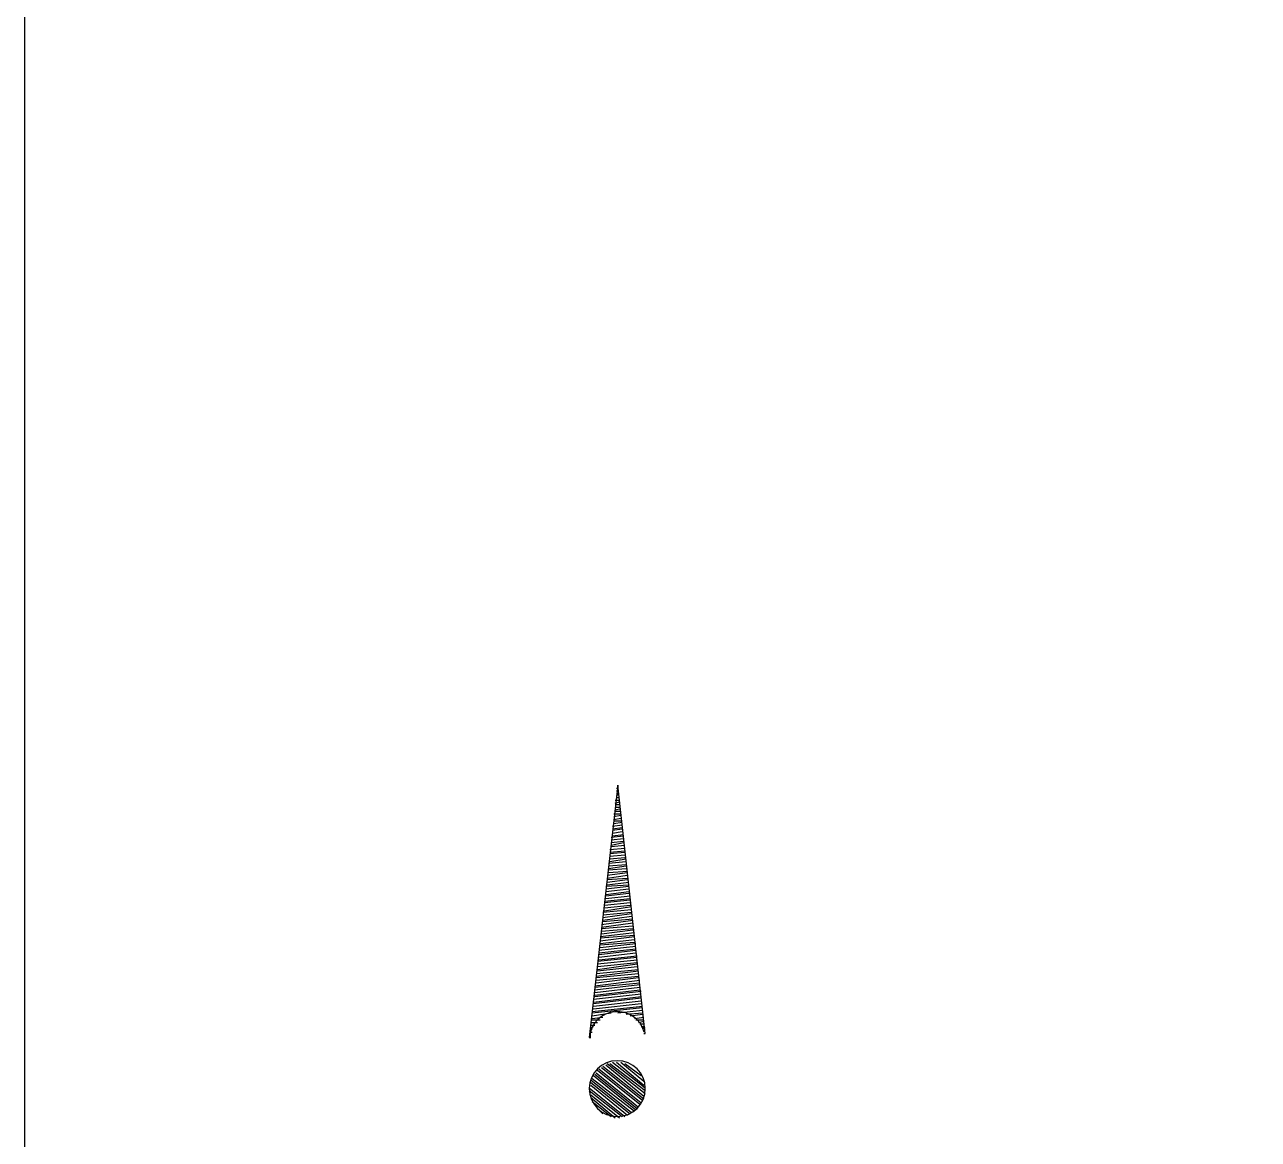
# Model space of a CAD drawing. Header units: metres. Extents: x 0 to 4950, y 0 to 3150.
# Drawn here: x 0 to 905, y 753 to 1571 of the extents above; entities that cross this region are included whole.
import ezdxf

# ---------------------------------------------------------------- set-up
doc = ezdxf.new("R2010")
doc.units = ezdxf.units.M
doc.layers.add('SITE_BASE', color=7, linetype='Continuous')

msp = doc.modelspace()

# ---------------------------------------------------------------- linework, layer by layer
at = {"layer": 'SITE_BASE'}
for p, q in [((434, 1011), (435, 1011)), ((434, 1009), (435, 1009)), ((434, 1007), (435, 1007)), ((434, 1006), (435, 1006)), ((434, 1004), (436, 1004)), ((433, 1002), (436, 1002)), ((433, 1000), (436, 1001)), ((433, 999), (436, 999)), ((433, 997), (436, 997)), ((433, 995), (437, 996)), ((432, 992), (437, 992)), ((432, 990), (437, 991)), ((432, 988), (437, 989)), ((432, 987), (437, 987)), ((432, 985), (438, 986)), ((433, 994), (437, 994)), ((431, 983), (438, 984)), ((431, 981), (438, 982)), ((431, 980), (438, 981)), ((431, 978), (438, 979)), ((431, 976), (439, 977)), ((430, 975), (439, 976)), ((430, 973), (439, 974)), ((430, 971), (439, 972)), ((430, 969), (439, 971)), ((430, 968), (440, 969)), ((429, 966), (440, 967)), ((429, 964), (440, 965)), ((429, 963), (440, 964)), ((429, 961), (440, 962)), ((429, 959), (440, 960)), ((429, 957), (441, 959)), ((428, 956), (441, 957)), ((428, 954), (441, 955)), ((428, 952), (441, 954)), ((428, 951), (441, 952)), ((428, 949), (442, 950)), ((427, 947), (442, 949)), ((427, 945), (442, 947)), ((427, 944), (442, 945)), ((427, 942), (442, 944)), ((427, 940), (443, 942)), ((426, 939), (443, 940)), ((426, 937), (443, 939)), ((426, 935), (443, 937)), ((426, 933), (443, 935)), ((426, 932), (443, 934)), ((426, 930), (444, 932)), ((425, 928), (444, 930)), ((425, 927), (444, 929)), ((425, 925), (444, 927)), ((425, 923), (444, 925)), ((425, 921), (445, 924)), ((423, 911), (446, 914)), ((424, 920), (445, 922)), ((424, 918), (445, 920)), ((424, 916), (445, 919)), ((424, 914), (445, 917)), ((424, 913), (446, 915)), ((422, 902), (447, 905)), ((423, 909), (446, 912)), ((423, 908), (446, 910)), ((423, 906), (446, 908)), ((423, 904), (446, 907)), ((422, 901), (447, 903)), ((422, 899), (447, 902)), ((422, 897), (447, 900)), ((422, 896), (447, 898)), ((422, 894), (448, 897)), ((420, 884), (449, 887)), ((421, 892), (448, 895)), ((421, 890), (448, 893)), ((421, 889), (448, 892)), ((421, 887), (448, 890)), ((421, 885), (449, 888)), ((419, 875), (450, 878)), ((420, 882), (449, 885)), ((420, 880), (449, 883)), ((420, 878), (449, 882)), ((420, 877), (449, 880)), ((418, 866), (451, 870)), ((419, 873), (450, 877)), ((419, 872), (450, 875)), ((419, 870), (450, 873)), ((419, 868), (450, 872)), ((417, 856), (452, 860)), ((418, 865), (451, 868)), ((418, 863), (451, 867)), ((418, 861), (451, 865)), ((418, 859), (451, 863)), ((418, 858), (452, 862)), ((416, 847), (453, 851)), ((417, 854), (452, 858)), ((417, 853), (452, 857)), ((417, 851), (452, 855)), ((417, 849), (452, 853)), ((416, 846), (453, 850)), ((416, 844), (430, 846)), ((416, 842), (424, 843)), ((435, 846), (453, 848)), ((441, 845), (453, 846)), ((444, 844), (453, 845)), ((447, 842), (454, 843)), ((415, 839), (420, 839)), ((415, 837), (418, 837)), ((415, 835), (417, 836)), ((415, 834), (416, 834)), ((416, 841), (422, 841)), ((448, 841), (454, 841)), ((450, 839), (454, 840)), ((451, 838), (454, 838)), ((452, 836), (454, 836)), ((453, 835), (455, 835)), ((454, 833), (455, 833)), ((414, 830), (415, 830)), ((414, 829), (415, 829)), ((415, 832), (416, 832)), ((423, 806), (453, 782)), ((424, 807), (454, 783)), ((426, 808), (454, 785)), ((427, 809), (455, 787)), ((429, 809), (455, 789)), ((431, 810), (455, 791)), ((434, 810), (454, 793)), ((437, 810), (454, 796)), ((440, 809), (452, 800)), ((415, 797), (445, 773)), ((416, 798), (447, 774)), ((417, 800), (448, 775)), ((418, 801), (449, 776)), ((419, 802), (450, 777)), ((420, 804), (451, 779)), ((421, 805), (452, 780)), ((414, 791), (440, 770)), ((414, 789), (438, 770)), ((415, 795), (444, 772)), ((415, 793), (442, 771)), ((415, 786), (436, 769)), ((415, 784), (433, 769)), ((416, 781), (430, 770)), ((420, 776), (424, 772))]:
    msp.add_line(p, q, dxfattribs=at)
for points in [[(0, 3150), (4950, 3150), (4950, 0), (0, 0), (0, 3150)], [(454, 831), (455, 831), (435, 1013), (414, 828), (415, 828)], [(454.25, 831.99), (452.97, 835.39), (451.16, 838.45), (448.88, 841.11), (446.2, 843.33), (443.19, 845.07), (439.9, 846.28), (436.4, 846.91), (432.77, 846.93), (429.19, 846.3), (425.85, 845.09), (422.81, 843.34), (420.13, 841.12), (417.86, 838.48), (416.07, 835.47), (414.79, 832.16), (414.11, 828.59)], [(455, 790.5), (454.58, 794.63), (453.39, 798.48), (451.5, 801.96), (449, 805), (445.96, 807.5), (442.48, 809.39), (438.63, 810.58), (434.5, 811), (430.37, 810.58), (426.52, 809.39), (423.04, 807.5), (420, 805), (417.5, 801.96), (415.61, 798.48), (414.42, 794.63), (414, 790.5), (414.42, 786.37), (415.61, 782.52), (417.5, 779.04), (420, 776), (423.04, 773.5), (426.52, 771.61), (430.37, 770.42), (434.5, 770), (438.63, 770.42), (442.48, 771.61), (445.96, 773.5), (449, 776), (451.5, 779.04), (453.39, 782.52), (454.58, 786.37), (455, 790.5)]]:
    msp.add_lwpolyline(points, dxfattribs=at)

doc.saveas('drawing.dxf')
